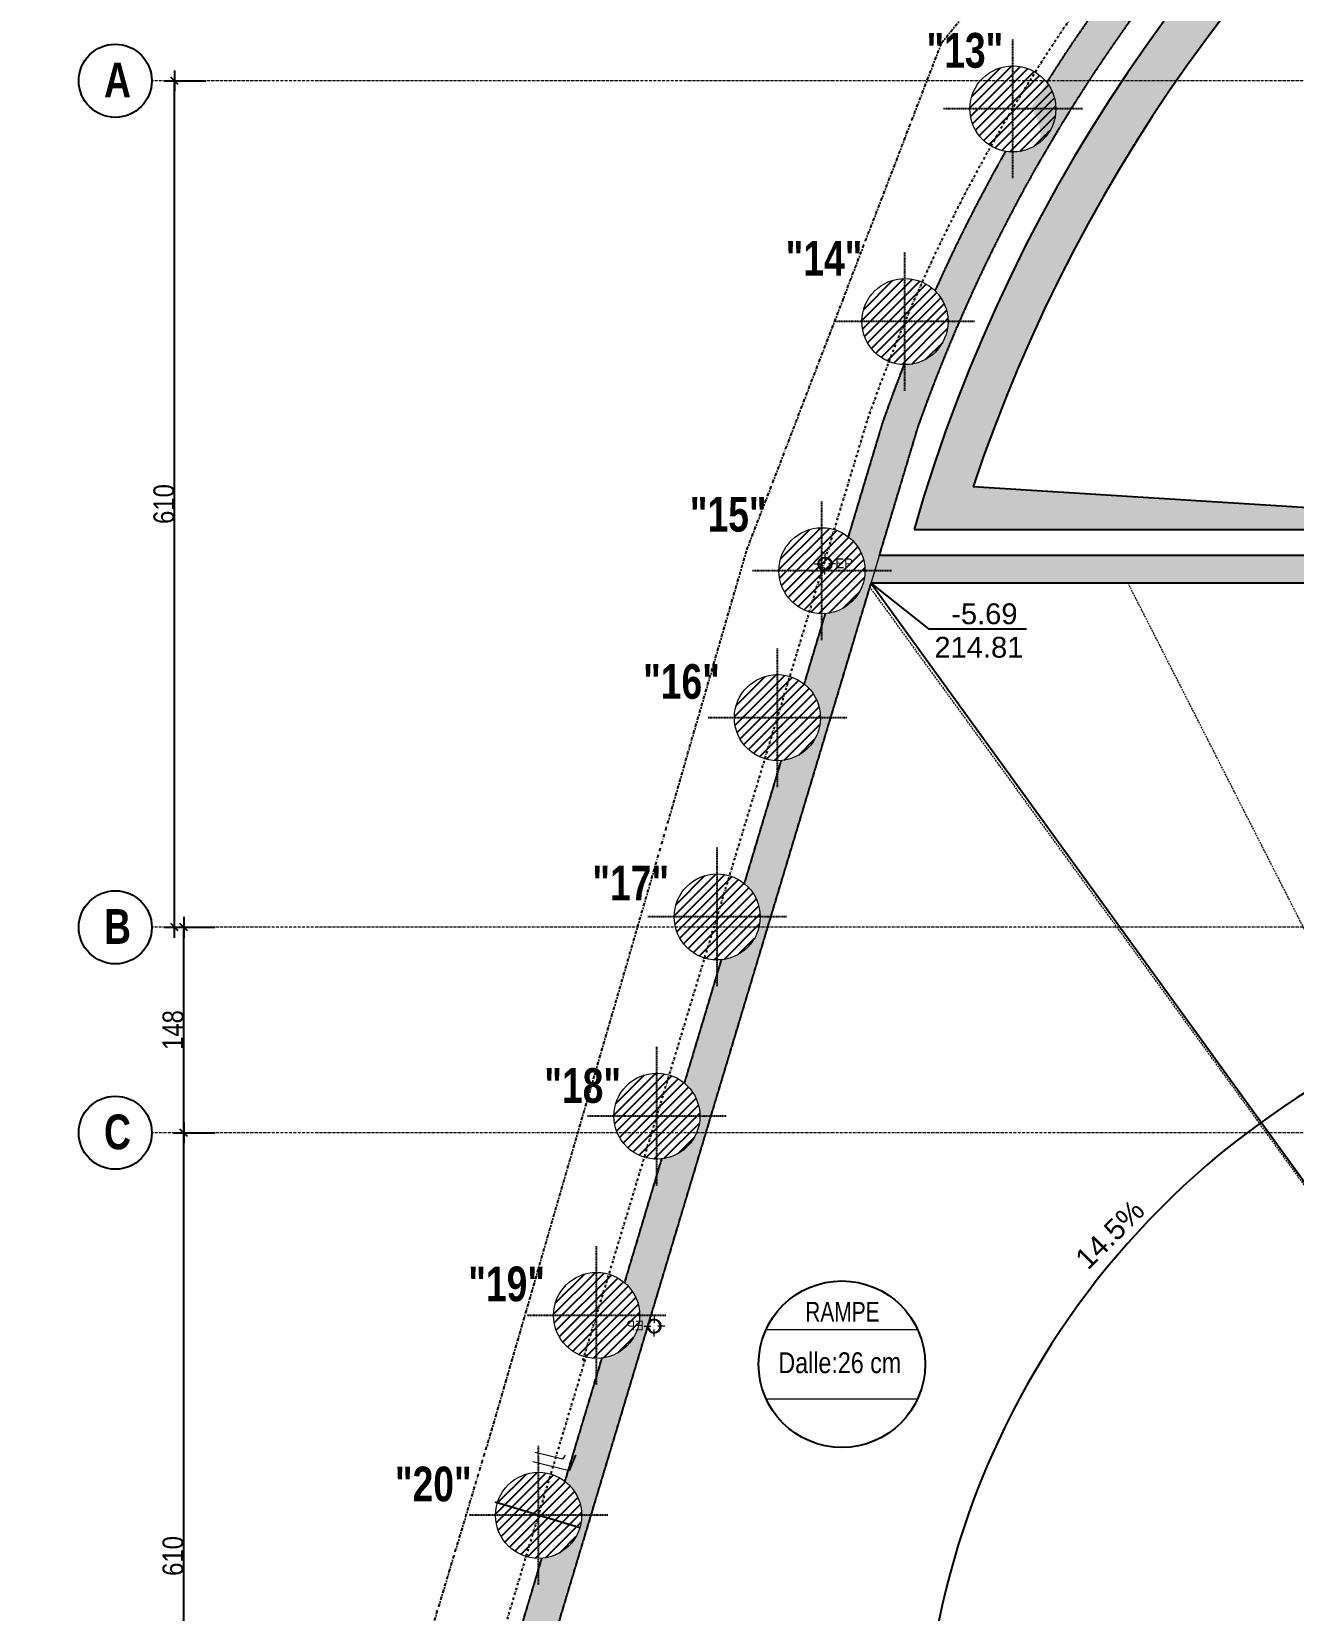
# Model space of a CAD drawing. Header units: millimetres. Extents: x -26249 to 60250, y -21218 to 23336.
# Drawn here: x -7279 to -6370, y 20411 to 21548 of the extents above; entities that cross this region are included whole.
import ezdxf
from ezdxf.enums import TextEntityAlignment as Align

# ---------------------------------------------------------------- set-up
doc = ezdxf.new("R2010")
doc.units = ezdxf.units.MM
for name, pattern in [('CACHEX2', [19.049999999999997, 12.7, -6.35]), ('Style de ligne -6', [1.0416400000000001, 0.625, -0.20828, 0.06943000000000005, -0.13893]), ('TIRETPTX2', [50.8, 25.4, -12.7, 0, -12.7])]:
    doc.linetypes.add(name, pattern=pattern)
for name, color, linetype in [('01_cote_gen', 4, 'Continuous'), ('01_linteaux', 2, 'Continuous'), ('01_murs_sup', 2, 'CACHEX2'), ('01_poch_murs', 253, 'Continuous'), ('01_texte', 230, 'Continuous'), ('AA_COTES', 2, 'Continuous')]:
    doc.layers.add(name, color=color, linetype=linetype)
for name, color, linetype, lineweight in [('01_murs_coup', 5, 'Continuous', 60), ('01_PIEUX', 5, 'Continuous', 60), ('B Général', 7, 'Continuous', 5), ('C ANNOTATIONS-prestations', 7, 'Continuous', 5)]:
    doc.layers.add(name, color=color, linetype=linetype, lineweight=lineweight)
doc.styles.add('Eurostile', font='')
doc.styles.add('impact', font='impact.ttf')
doc.styles.add('MATTE_TXT', font='arial.ttf')
doc.styles.add('STYLE2', font='ARIALN.TTF')
doc.styles.get('Eurostile').set_extended_font_data('Eurostile')
doc.dimstyles.new('JB50', dxfattribs={"dimscale": 0.1, "dimtxt": 150, "dimasz": 15, "dimexe": 0.1, "dimexo": 0.1, "dimgap": 0.09, "dimtad": 1, "dimdec": 1, "dimdsep": 46, "dimtxsty": 'STYLE2', "dimblk1": 'BOND_G', "dimblk2": 'BOND_D', "dimsah": 1, "dimcen": 1.5, "dimdle": 0.01, "dimse1": 1, "dimse2": 1, "dimclrd": 4, "dimclre": 2, "dimclrt": 6, "dimazin": 2, "dimtfac": 2.333333333333333, "dimtdec": 1, "dimtix": 1, "dimtmove": 2, "dimatfit": 3, "dimldrblk": 'BOND_G', "dimfxl": 1, "dimtolj": 1, "dimtzin": 0, "dimarcsym": 0})

# ---------------------------------------------------------------- blocks, each defined once
blk = doc.blocks.new('BOND_G')
at = {"layer": 'AA_COTES', "color": 0}
for p, q in [((0, -5), (0, 14.99999999999999)), ((5, 0), (-5, 0)), ((1.767766952966312, 1.767766952966312), (-1.767766952966426, -1.767766952966426))]:
    blk.add_line(p, q, dxfattribs=at)
blk = doc.blocks.new('BOND_D')
at = {"layer": 'AA_COTES', "color": 0}
for p, q in [((5, 0), (-5, 0)), ((-1.767766952966312, -1.767766952966312), (1.767766952966426, 1.767766952966426)), ((0, 5), (0, -15))]:
    blk.add_line(p, q, dxfattribs=at)
blk = doc.blocks.new('*D469')
at = {"layer": '01_cote_gen', "color": 4, "lineweight": -2, "ltscale": 3, "transparency": 16777216}
blk.add_line((-7169.356653901803, 20146.39354302056), (-7169.356653901803, 20753.39354335897), dxfattribs=at)
at = {"layer": 'Defpoints', "color": 0, "ltscale": 3, "transparency": 16777216}
for p in [(-7169.356653901803, 20754.89354335897), (-7169.356653901803, 20754.89354335897), (-7140.612379147828, 20144.89354302056)]:
    blk.add_point(p, dxfattribs=at)
at = {"layer": '01_cote_gen', "color": 4, "lineweight": -2, "ltscale": 3, "transparency": 16777216, "xscale": 1.5, "yscale": 1.5, "zscale": 1.5}
for name, p, rotation in [('BOND_D', (-7169.356653901803, 20754.89354335897), 90), ('BOND_G', (-7169.356653901803, 20144.89354302056), 270)]:
    blk.add_blockref(name, p, dxfattribs=dict(at, rotation=rotation))
at = {"layer": '01_cote_gen', "color": 6, "ltscale": 3, "transparency": 16777216, "insert": (-7177.024248717632, 20449.89354318977), "char_height": 15, "attachment_point": 5, "rotation": 90, "style": 'STYLE2'}
blk.add_mtext('\\A1;610', dxfattribs=at)
blk = doc.blocks.new('*D470')
at = {"layer": '01_cote_gen', "color": 4, "lineweight": -2, "ltscale": 3, "transparency": 16777216}
blk.add_line((-7169.356653901803, 20756.39354335897), (-7169.356653901803, 20901.39354337593), dxfattribs=at)
at = {"layer": 'Defpoints', "color": 0, "ltscale": 3, "transparency": 16777216}
for p in [(-7169.356653901803, 20902.89354337593), (-7144.718685149248, 20902.89354337593), (-7169.356653901803, 20754.89354335897)]:
    blk.add_point(p, dxfattribs=at)
at = {"layer": '01_cote_gen', "color": 4, "lineweight": -2, "ltscale": 3, "transparency": 16777216, "xscale": 1.5, "yscale": 1.5, "zscale": 1.5}
for name, p, rotation in [('BOND_D', (-7169.356653901803, 20902.89354337593), 90), ('BOND_G', (-7169.356653901803, 20754.89354335897), 270)]:
    blk.add_blockref(name, p, dxfattribs=dict(at, rotation=rotation))
at = {"layer": '01_cote_gen', "color": 6, "ltscale": 3, "transparency": 16777216, "insert": (-7177.024248717632, 20828.89354336745), "char_height": 15, "attachment_point": 5, "rotation": 90, "style": 'STYLE2'}
blk.add_mtext('\\A1;148', dxfattribs=at)
blk = doc.blocks.new('*D471')
at = {"layer": '01_cote_gen', "color": 4, "lineweight": -2, "ltscale": 3, "transparency": 16777216}
blk.add_line((-7175.875399224899, 20904.39354337593), (-7175.875399224899, 21511.39354302056), dxfattribs=at)
at = {"layer": 'Defpoints', "color": 0, "ltscale": 3, "transparency": 16777216}
for p in [(-7175.875399224899, 21512.89354302056), (-7091.336441642668, 21512.89354302056), (-7144.718685149246, 20902.89354337593)]:
    blk.add_point(p, dxfattribs=at)
at = {"layer": '01_cote_gen', "color": 4, "lineweight": -2, "ltscale": 3, "transparency": 16777216, "xscale": 1.5, "yscale": 1.5, "zscale": 1.5}
for name, p, rotation in [('BOND_D', (-7175.875399224899, 21512.89354302056), 90), ('BOND_G', (-7175.875399224899, 20902.89354337593), 270)]:
    blk.add_blockref(name, p, dxfattribs=dict(at, rotation=rotation))
at = {"layer": '01_cote_gen', "color": 6, "ltscale": 3, "transparency": 16777216, "insert": (-7183.542994040728, 21207.89354319825), "char_height": 15, "attachment_point": 5, "rotation": 90, "style": 'STYLE2'}
blk.add_mtext('\\A1;610', dxfattribs=at)
blk = doc.blocks.new('EP')
at = {"layer": 'B Général', "color": 7, "linetype": 'Continuous', "lineweight": 5}
for p, q in [((-7.5, 0), (-2.5, 0)), ((0, 7.5), (0, 2.5)), ((7.5, 0), (2.5, 0)), ((0, -7.5), (0, -2.5))]:
    blk.add_line(p, q, dxfattribs=at)
at = {"layer": 'B Général', "color": 7, "linetype": 'Continuous', "lineweight": 5, "flags": 128}
for points in [[(-5, 0, -0.9999999999999999), (4.999999999999992, 0, -0.9999999999999999)], [(-4.333333333333333, 0, -0.9999999999999999), (4.333333333333326, 0, -0.9999999999999999)]]:
    blk.add_lwpolyline(points, format="xyb", close=True, dxfattribs=at)
at = {"layer": 'C ANNOTATIONS-prestations', "insert": (7.5, 3.979498697916664), "char_height": 7.048665364583333, "attachment_point": 1, "line_spacing_factor": 0.8954527788573651, "style": 'Eurostile'}
blk.add_mtext('EP', dxfattribs=at)

msp = doc.modelspace()

# ---------------------------------------------------------------- hatches: boundary and pattern name
at = {"layer": '01_murs_sup', "ltscale": 3}
h = msp.add_hatch(dxfattribs=at)
h.set_pattern_fill('DASH', color=256, scale=2.5, angle=135)
h.set_pattern_definition([(135, (-42374.52827319213, 30763.86066775612), (-11.22532015133644, 8.881784197001252e-16), [7.9375, -7.9375])])
h.paths.add_polyline_path([(-6047.344261172702, 21927.89549911269), (-6047.344261172702, 21942.36170157547, -0.1178131145372509), (-6059.777077892448, 21949.64452559813, 0.01891333202871154), (-6139.883453516386, 21906.56007288547, -0.04517119621282032), (-6139.379483883256, 21900.99301514704, -0.6171070753039686), (-6188.912853874916, 21876.14318221495, 0.01891333202870536), (-6263.095286745398, 21823.50984549224, -0.07619285917303277), (-6261.672131301088, 21814.22489712789, -0.575217793825186), (-6307.999905775128, 21787.27940901443, 0.01891333202870697), (-6375.12615943415, 21725.90052379439, -0.1073610116205121), (-6372.332390793179, 21713.03939971751, -0.5347923163915075), (-6415.220623997107, 21684.40952177, 0.01891333202870509), (-6474.266159497334, 21615.2219056914, -0.1387367531134521), (-6469.671269758403, 21598.98090350247, -0.4956818265241563), (-6508.938513193783, 21569.10360968291, 0.01891333202870321), (-6559.002126498215, 21493.16326398939, -0.1703828002863327), (-6552.203098028194, 21473.79026791224, -0.457751914039955), (-6587.723169874584, 21443.12157132266, 0.01891333202870036), (-6628.040746812107, 21361.58756325835, -0.2023639994475731), (-6618.668203449737, 21339.37826071668, -0.4208805532692488), (-6650.37211446075, 21308.38625353275, 0.009405403968023448), (-6666.082475362347, 21265.95691408067), (-6690.554455186453, 21184.39845100398, -0.2324519444111032), (-6678.49274513835, 21159.85581109508, -0.3926443547510433), (-6707.194677862952, 21128.94110768719), (-6722.380779124776, 21078.32995616029, -0.2301275610059106), (-6710.5349277273, 21053.95540813756, -0.390100048296554), (-6738.964118392281, 21023.06218979821), (-6765.5297798888, 20934.52605427327, -0.2269671458133342), (-6753.975377598277, 20910.38337982073, -0.3866434896861102), (-6782.033608228727, 20879.5232762406), (-6808.680175868978, 20790.71750250972, -0.2237955367623779), (-6797.415827469255, 20766.81135150391, -0.3831780220994526), (-6825.101702849026, 20735.98901255954), (-6851.83198815222, 20646.90423059267, -0.2206120316885334), (-6840.856277340232, 20623.23932318709, -0.3797029099392238), (-6868.168381166261, 20592.45946903197), (-6894.778528637044, 20503.77507383557, -0.2332341861449383), (-6882.643891465714, 20479.17633229575, -0.3935893677040823), (-6911.447053338941, 20448.25427055587), (-6937.927005269399, 20360.10204650551, -0.2331529290483934), (-6925.799950136638, 20335.50912166851, -0.3194978935303917), (-6946.643049590532, 20306.22026079451), (-6946.111528162883, 20284.24160106918), (-6921.104218696515, 20284.24160106918), (-6922.110599621295, 20325.85592318168), (-6674.267949238392, 21150.92844986786), (-6063.82782269674, 21150.92844986786, -0.004761632854845728), (-6047.344261172702, 21150.77146897237), (-6047.344261172702, 21170.7750152006, 0.004654071378129712), (-6063.827822696747, 21170.92844986786), (-6668.260170713069, 21170.92844986786), (-6640.500133768475, 21263.34209936439, -0.1963781050552977)])
at = {"layer": '01_poch_murs', "ltscale": 3}
h = msp.add_hatch(color=256, dxfattribs=at)
h.dxf.hatch_style = 1
h.paths.add_polyline_path([(-5033.336121812061, 22071.58921909195), (-5125.370614827303, 22071.58921909195, -0.690065559342354), (-5183.336121812061, 22071.58921909195), (-5275.370614827303, 22071.58921909195, -0.6900655593423551), (-5333.336121812061, 22071.58921909195), (-5425.370614827303, 22071.58921909195, -0.6866679614140103), (-5483.233459838493, 22071.3224398776), (-5575.169926655328, 22070.47044490104, -0.6667085915927928), (-5632.349968380191, 22068.02868156114, 0.01891786864332901), (-5722.646730324634, 22056.9038075186, -0.2058076460600042), (-5736.395069539276, 22036.64531747824), (-5736.395069539276, 22029.21480418126, -0.05293556011198203), (-5488.325251347846, 22046.58921909195), (-5013.3300071416, 22046.58921909195), (-5013.330007002058, 22052.91734759779, -0.2326350150878804)])
h.paths.add_polyline_path([(-5736.395069539276, 22029.21480418126), (-5736.395069539276, 22036.64531747824, -0.4169943815633989), (-5779.366570829194, 22046.32415578914, 0.01891333202871347), (-5867.581118416541, 22024.15446758396, -0.6812689604309282), (-5922.563559742788, 22006.66159808279, 0.01891333202871096), (-6007.37122532365, 21973.7836215654, -0.0142360546494353), (-6007.320984707278, 21972.01942370358, -0.503616030956479), (-6047.344261172611, 21942.36170157544), (-6047.344261172611, 21927.89549911271, -0.06975970139477862)])
h.paths.add_polyline_path([(-6047.344261172611, 21927.89549911271), (-6047.344261172611, 21942.36170157544, -0.1178131145377853), (-6059.777077892415, 21949.64452559812, 0.01891333202871288), (-6139.883453516368, 21906.56007288546, -0.04517119621277415), (-6139.379483883238, 21900.99301514703, -0.6171070753033968), (-6188.912853874879, 21876.14318221495, 0.01891333202871142), (-6263.095286745383, 21823.50984549223, -0.07619285917296362), (-6261.672131301073, 21814.22489712788, -0.5752177938253992), (-6307.999905775117, 21787.27940901441, 0.0134997775354115), (-6356.392529138016, 21743.98255512081), (-6356.392529138016, 21709.26193961916, -0.08088505237707058)])
h.paths.add_polyline_path([(-6356.392529138016, 21709.26193961916), (-6356.392529138016, 21743.98255512081, 0.005412172626123334), (-6375.126159434132, 21725.90052379438, -0.1073610116204503), (-6372.332390793161, 21713.0393997175, -0.5347923163912949), (-6415.220623997078, 21684.40952176999, 0.01891333202870704), (-6474.266159497316, 21615.22190569139, -0.1387367531134328), (-6469.671269758384, 21598.98090350246, -0.4956818265242388), (-6508.938513193765, 21569.10360968289, 0.0140874434755383), (-6546.778062416286, 21512.89354302056), (-6517.063574391866, 21512.89354302056, -0.05401596373595395)])
h = msp.add_hatch(color=256, dxfattribs=at)
h.dxf.hatch_style = 1
h.paths.add_polyline_path([(-8448.556229217565, 21941.01942370358, -0.07397164407992246), (-8457.5795056829, 21942.36170157544), (-8457.5795056829, 21927.89549911271, -0.002127208137878406), (-8448.556229217565, 21932.25456894613)])
h.paths.add_polyline_path([(-8230.639610710266, 22011.11652857393), (-8235.34982841597, 22035.71293892107, 0.00914902884810204), (-8277.816362926831, 22024.15446758396, -0.394815212243783), (-8308.747469328062, 21995.22005631255), (-8308.747469328062, 21988.38334736192, -0.01727335510557187)])
h.paths.add_polyline_path([(-8225.630092963691, 22038.12533973022, 0.002081662641670662), (-8235.34982841597, 22035.71293892108), (-8230.639610710266, 22011.11652857393, -0.002125984823082435), (-8220.922042706248, 22013.54024763844)])
h.paths.add_polyline_path([(-7232.972395965817, 20126.73214978559), (-7202.992470085645, 20126.73214981264), (-7202.992470119478, 20164.23214981264), (-7232.97239599965, 20164.23214978559)], flags=9)
h.paths.add_polyline_path([(-7233.234903685914, 20735.94462696132), (-7202.699079102838, 20735.94462698887), (-7202.699079138094, 20775.01967331376), (-7233.234903721166, 20775.01967328621)], flags=9)
h.paths.add_polyline_path([(-7232.972395965809, 20884.73215014096), (-7203.007911716273, 20884.73215016799), (-7203.007911750106, 20922.23215016799), (-7232.972395999643, 20922.23215014096)], flags=9)
h.paths.add_polyline_path([(-7233.157695533451, 21494.73214978542), (-7204.212358905903, 21494.73214981153), (-7204.212358939736, 21532.23214981153), (-7233.157695567284, 21532.23214978542)], flags=9)
h.paths.add_polyline_path([(-7919.834387835162, 21054.81817738016), (-7887.677192035286, 21054.8181774092), (-7887.6771920827, 21107.3181774092), (-7919.834387882574, 21107.31817738016)], flags=9)
h.paths.add_polyline_path([(-8050.66654810798, 19604.36054683864), (-7970.728767195535, 19658.028525585), (-7983.698053451564, 19677.34611472367), (-8063.635834364009, 19623.67813597732)], flags=9)
h.paths.add_polyline_path([(-7329.451921991744, 21874.56972289646), (-7287.371934345048, 21874.56972293446), (-7287.371934392462, 21927.06972293446), (-7329.451922039158, 21927.06972289646)], flags=9)
h.paths.add_polyline_path([(-8008.479556730917, 21949.28978661846), (-7936.728192474438, 21949.28978661846), (-7936.728192474438, 21972.26557106594), (-8008.479556730917, 21972.26557106594)], flags=9)
h.paths.add_polyline_path([(-8042.6431913375, 21972.74921842027), (-7946.355674284294, 21972.74921842027), (-7946.355674284294, 21996.03196057579), (-8042.6431913375, 21996.03196057579)], flags=9)
h.paths.add_polyline_path([(-7671.479189717311, 21948.37706171926), (-7599.727825460832, 21948.37706171926), (-7599.727825460832, 21971.35284616674), (-7671.479189717311, 21971.35284616674)], flags=9)
h.paths.add_polyline_path([(-7705.640266342993, 21971.84928342557), (-7609.357865251588, 21971.84928342557), (-7609.357865251588, 21995.11667769569), (-7705.640266342993, 21995.11667769569)], flags=9)
h.paths.add_polyline_path([(-7727.917024887198, 19897.98846129446), (-7727.917024887198, 20031.52018025762), (-7751.199767042721, 20031.52018025762), (-7751.199767042721, 19897.98846129446)], flags=9)
h.paths.add_polyline_path([(-7567.544275008566, 19723.35946634017), (-7434.012556045402, 19723.35946634017), (-7434.012556045402, 19746.64220849569), (-7567.544275008566, 19746.64220849569)], flags=9)
h.paths.add_polyline_path([(-7669.371231028192, 19793.26321306805), (-7627.97798409777, 19793.26321306805), (-7627.97798409777, 19816.14691020311), (-7669.371231028192, 19816.14691020311)], flags=9)
h.paths.add_polyline_path([(-7671.307281505682, 19826.5829606806), (-7630.031701696678, 19826.5829606806), (-7630.031701696678, 19849.0829606806), (-7671.307281505682, 19849.0829606806)], flags=9)
h.paths.add_polyline_path([(-8068.713353155925, 20909.99504446574), (-8001.24114809107, 20909.99504452661), (-8001.241148124904, 20947.49504452661), (-8068.713353189758, 20947.49504446574)], flags=9)
h.paths.add_polyline_path([(-8069.446830610477, 21067.23334801614), (-8000.507670635185, 21067.23334807834), (-8000.507670670353, 21106.21574461941), (-8069.446830645646, 21106.21574455722)], flags=9)
h.paths.add_polyline_path([(-8043.635872007686, 21428.45486750541), (-7975.847113514788, 21428.45486756657), (-7975.847113549267, 21466.67290339115), (-8043.635872042165, 21466.67290332999)], flags=9)
h.paths.add_polyline_path([(-8421.601437171472, 21092.95002590195), (-8357.881548351212, 21092.95002595944), (-8357.881548385045, 21130.45002595944), (-8421.601437205305, 21130.45002590195)], flags=9)
h.paths.add_polyline_path([(-7345.028200258816, 21785.53218249595), (-7345.028200258816, 21857.28354675243), (-7368.003984706293, 21857.28354675243), (-7368.003984706293, 21785.53218249595)], flags=9)
h.paths.add_polyline_path([(-7368.115765968267, 21786.60363501492), (-7368.115765968267, 21853.67901018545), (-7391.091550415744, 21853.67901018545), (-7391.091550415744, 21786.60363501492)], flags=9)
h.paths.add_polyline_path([(-8100.53608915129, 21800.65034399529), (-8111.287039816983, 21871.59169535294), (-8134.003446872042, 21868.14909147133), (-8123.252496206349, 21797.20774011368)], flags=9)
h.paths.add_polyline_path([(-8121.464636632314, 21799.23790970475), (-8129.768739916553, 21854.03346473201), (-8152.485146971612, 21850.5908608504), (-8144.181043687373, 21795.79530582313)], flags=9)
h.paths.add_polyline_path([(-7746.066814237047, 21776.08830619324), (-7696.221998411673, 21776.08830619324), (-7696.221998411673, 21799.80078914003), (-7746.066814237047, 21799.80078914003)], flags=9)
h.paths.add_polyline_path([(-7702.507590362102, 20983.11632811048), (-7630.756226105623, 20983.11632811048), (-7630.756226105623, 21006.09211255796), (-7702.507590362102, 21006.09211255796)], flags=9)
h.paths.add_polyline_path([(-7690.386578913594, 21007.24786518265), (-7634.965364725327, 21007.24786518265), (-7634.965364725327, 21030.22364963012), (-7690.386578913594, 21030.22364963012)], flags=9)
h.paths.add_polyline_path([(-7702.507590362102, 20402.11632811048), (-7630.756226105623, 20402.11632811048), (-7630.756226105623, 20425.09211255796), (-7702.507590362102, 20425.09211255796)], flags=9)
h.paths.add_polyline_path([(-7690.386578913594, 20426.24786518265), (-7634.965364725327, 20426.24786518265), (-7634.965364725327, 20449.22364963012), (-7690.386578913594, 20449.22364963012)], flags=9)
h.paths.add_polyline_path([(-7388.316900080432, 20574.04458566553), (-7313.601047215847, 20574.04458567299), (-7313.601047217961, 20595.19058176674), (-7388.316900082546, 20595.19058175928)], flags=9)
h.paths.add_polyline_path([(-7399.462111912415, 20611.26210032086), (-7303.288169211186, 20611.26210032086), (-7303.288169211186, 20634.25323265374), (-7399.462111912415, 20634.25323265374)], flags=9)
h.paths.add_polyline_path([(-7388.316900080432, 20648.11466840338), (-7317.360335410291, 20648.11466841046), (-7317.360335412404, 20669.26066450421), (-7388.316900082546, 20669.26066449713)], flags=9)
h.paths.add_polyline_path([(-8323.510756506908, 19704.01587977516), (-8263.278274702398, 19734.08508791514), (-8273.86956429346, 19755.30079983579), (-8334.10204609797, 19725.23159169582)], flags=9)
h.paths.add_polyline_path([(-7041.625370295069, 20149.78376430911), (-6973.759403648995, 20149.78376437034), (-6973.759403683476, 20188.00180019493), (-7041.625370329553, 20188.0018001337)], flags=9)
h.paths.add_polyline_path([(-7052.254901178878, 20358.06291567081), (-6988.218458930578, 20358.06291572859), (-6988.218458965062, 20396.28095155317), (-7052.254901213362, 20396.2809514954)], flags=9)
h.paths.add_polyline_path([(-7024.092870162081, 20481.45225938772), (-6954.906644096607, 20481.45225945015), (-6954.906644131743, 20520.38833109931), (-7024.092870197217, 20520.38833103689)], flags=9)
h.paths.add_polyline_path([(-6969.427187992582, 20625.60136139332), (-6903.89290757257, 20625.60136145244), (-6903.892907607727, 20664.56059554756), (-6969.427188027739, 20664.56059548844)], flags=9)
h.paths.add_polyline_path([(-6914.545154367768, 20768.61215698486), (-6849.234777591979, 20768.61215704378), (-6849.234777627114, 20807.54822869295), (-6914.545154402904, 20807.54822863403)], flags=9)
h.paths.add_polyline_path([(-6877.426097146572, 20915.23590257757), (-6817.11880869691, 20915.23590263198), (-6817.118808730744, 20952.73590263198), (-6877.426097180405, 20952.73590257757)], flags=9)
h.paths.add_polyline_path([(-6843.451440047387, 21059.75274142125), (-6777.917159627375, 21059.75274148038), (-6777.917159662529, 21098.7119755755), (-6843.451440082545, 21098.71197551637)], flags=9)
h.paths.add_polyline_path([(-6809.590744819232, 21180.35211830595), (-6744.457946795765, 21180.35211836472), (-6744.457946830249, 21218.5701541893), (-6809.590744853716, 21218.57015413054)], flags=9)
h = msp.add_hatch(color=256, dxfattribs=at)
h.dxf.hatch_style = 1
h.paths.add_polyline_path([(-6047.344261172611, 21875.38441070363), (-6047.344261172611, 21905.59200613616, 0.08307038365426003), (-6356.392529138016, 21680.97045085556), (-6356.392529138016, 21635.30558108363, -0.08489478490933612)])
h.paths.add_polyline_path([(-5736.395069539276, 21988.2184079882), (-5736.395069539276, 22008.89655762017, 0.07111294467831017), (-6047.344261172611, 21905.59200613616), (-6047.344261172611, 21875.38441070363, -0.07161057576378713)])
h.paths.add_polyline_path([(-5506.320591233265, 22012.53331818924), (-5032.649646798605, 22026.64719879852), (-5570.750921190718, 22026.64719879852, 0.03602075793481987), (-5736.395069539276, 22008.89655762017), (-5736.395069539276, 21988.2184079882, -0.04995376953899187)])
h.paths.add_polyline_path([(-6356.392529138016, 21635.30558108363), (-6356.392529138016, 21680.97045085556, 0.04688701793258963), (-6493.099055442484, 21512.89354302056), (-6454.063165942998, 21512.89354302056, -0.03376746645158573)])
h.paths.add_polyline_path([(-6454.063165942998, 21512.89354302056), (-6493.099055442484, 21512.89354302056, 0.07741647715110041), (-6643.149594125216, 21189.6503719101), (-6356.392529138016, 21189.6503719101), (-6356.392529138016, 21204.91018712617), (-6600.649646798602, 21220.36066775618, -0.0708269661163241)])
h.paths.add_polyline_path([(-6356.392529138016, 21204.91018712617), (-6356.392529138016, 21189.6503719101), (-6115.149646798605, 21189.6503719101)])
at = {"layer": '01_poch_murs'}
h = msp.add_hatch(dxfattribs=at)
h.set_pattern_fill('ANSI31', color=256, scale=1.5)
h.set_pattern_definition([(45, (-24780.63383719348, 30195.88294240178), (-3.367596045400932, 3.367596045400933), [])])
h.paths.add_polyline_path([(-6571.941504953027, 21523.61526731036, 0.4142135623730951), (-6602.941504953027, 21492.61526731036), (-6571.941504953027, 21492.61526731036)])
h.paths.add_polyline_path([(-6571.941504953027, 21492.61526731036), (-6602.941504953027, 21492.61526731036, 0.4142135623730951), (-6571.941504953027, 21461.61526731036)])
h.paths.add_polyline_path([(-6571.941504953027, 21523.61526731036), (-6571.941504953027, 21492.61526731036), (-6540.941504953027, 21492.61526731036, 0.4142135623730951)])
h.paths.add_polyline_path([(-6540.941504953027, 21492.61526731036), (-6571.941504953027, 21492.61526731036), (-6571.941504953027, 21461.61526731036, 0.4142135623730951)])
at = {"layer": '01_poch_murs', "ltscale": 3}
h = msp.add_hatch(color=256, dxfattribs=at)
h.dxf.hatch_style = 1
h.paths.add_polyline_path([(-6529.925077112794, 21492.72430357028), (-6540.94169671017, 21492.72430357028, -0.4663650863452835), (-6577.222949085439, 21462.06847782479, 0.01531715435962662), (-6611.53229032819, 21396.87304849329), (-6588.468946427643, 21387.12880206144, -0.02564644682327913)])
h.paths.add_polyline_path([(-6517.063574391899, 21512.89354302056), (-6546.778062416315, 21512.89354302056, 0.0002900253826179423), (-6547.523641182454, 21511.71416594044, -0.166579684527459), (-6540.94169671017, 21492.72430357028), (-6529.925077112794, 21492.72430357028, -0.005077934662502761)])
h = msp.add_hatch(color=256, dxfattribs=at)
h.dxf.hatch_style = 1
h.paths.add_polyline_path([(-6748.77488847598, 20902.89354337593), (-6754.893782726473, 20902.89354337593, -0.3180508282359097), (-6782.033608228701, 20879.5232762406), (-6808.680175868953, 20790.7175025097, -0.2237955367623003), (-6797.415827469236, 20766.8113515039, -0.09897303326771603), (-6799.798248098845, 20754.89354335897), (-6793.232449568453, 20754.89354335897)])
h.paths.add_polyline_path([(-6793.232449568453, 20754.89354335897), (-6799.798248098845, 20754.89354335897, -0.2738205389938315), (-6825.101702849001, 20735.98901255953), (-6851.831988152195, 20646.90423059266, -0.2206120316884544), (-6840.856277340214, 20623.23932318708, -0.3797029099391359), (-6868.168381166235, 20592.45946903196), (-6894.778528637018, 20503.77507383555, -0.2332341861448616), (-6882.643891465696, 20479.17633229574, -0.3935893677039966), (-6911.447053338916, 20448.25427055587), (-6937.927005269377, 20360.1020465055, -0.2331529290483465), (-6925.799950136619, 20335.5091216685, -0.3194978935303579), (-6946.64304959051, 20306.2202607945), (-6946.111528162864, 20284.24160106926), (-6921.104218696497, 20284.24160106926), (-6922.110599621274, 20325.85592318167), (-6835.266539662227, 20614.96132076919, -0.2017052976722566), (-6834.151341230185, 20618.67383589385)])
h.paths.add_polyline_path([(-6921.104218696497, 20284.24160106926), (-6946.111528162864, 20284.24160106926), (-6943.216520464137, 20164.5316781895, -0.240193406139312), (-6923.034977075027, 20144.89354302056), (-6917.734291700062, 20144.89354302056)])
h.paths.add_polyline_path([(-6917.646085255839, 20144.89354302056), (-6923.034977075027, 20144.89354302056, -0.0820806785414689), (-6921.38643023544, 20134.91896546699, -0.2553953403698855), (-6935.64229173559, 20108.83000562001, 0.06071621505799264), (-6861.091607611166, 19901.38174988116, -0.427582122664131), (-6826.483780324126, 19872.89354352569), (-6817.482641322271, 19872.89354352569, -0.08234245980272245)])
h.paths.add_polyline_path([(-6817.482641322271, 19872.89354352569), (-6826.483780324126, 19872.89354352569, -0.0184954473329373), (-6826.399002106313, 19870.60246034119, -0.1753608633251471), (-6833.577096029419, 19850.76520269645, 0.01836853256108477), (-6797.679723137129, 19794.29714061858, -0.4913802896853409), (-6758.826641696933, 19764.30832417154, -0.1403270855771818), (-6763.523386149014, 19747.90287545534, 0.03953732202024386), (-6665.967974564295, 19642.1885635525, -0.5620629895725562), (-6620.723441218068, 19614.65506995382, -0.08428613952214607), (-6622.460502868003, 19604.42372404428, 0.03011723266167905), (-6533.413045717831, 19540.44578033264, -0.6241365282367535), (-6483.379097809067, 19515.97725305765, -0.03818521046560933), (-6483.739656926553, 19511.26294903625, 0.0237593458811355), (-6405.900663677852, 19473.46654325154, -0.5039318466174627), (-6356.392529138013, 19467.78850267667), (-6356.392529138013, 19480.58548355358, -0.1761228929484829)])
h.paths.add_polyline_path([(-6356.392529138013, 19480.58548355358), (-6356.392529138013, 19467.78850267666, -0.1300830585744839), (-6352.248615967512, 19452.47747531204, 0.06483465551945058), (-6122.23689259355, 19403.02157227628, -0.6784920947098105), (-6064.6993693932, 19400.1032473365, 0.004762977334749889), (-6047.344261172611, 19399.93791961169), (-6047.344261172611, 19424.93791961169, -0.08931239155494688)])
h.paths.add_polyline_path([(-5827.111254822988, 19426.95917387502, 0.02604617036682067), (-5736.395069539276, 19454.64848243374), (-5736.395069539276, 19481.29546636901, -0.08988955722728416), (-6047.344261172611, 19424.93791961169), (-6047.344261172611, 19399.93791961169, 0.04526015738332237), (-5883.426353271754, 19414.8062777926, -0.6784920947096146)])
edge = h.paths.add_edge_path()
edge.add_line((-6588.468946427622, 21387.12880206143), (-6611.532290328169, 21396.87304849328))
edge.add_arc((-5530.535538447059, 20869.61984464221), 1202.726036364359, 153.9993209300817, 155.8552133278959)
edge.add_arc((-6649.668203449712, 21339.37826071667), 30.99999999999181, -6.821210263296962e-12, 45.76044301059699, ccw=False)
edge.add_arc((-6649.668203449723, 21339.37826071667), 31.00000000000364, -91.30111602161622, 0, ccw=False)
edge.add_arc((-5530.53553845735, 20869.61984464621), 1202.726036353317, 158.604113661065, 160.7596099109419)
edge.add_line((-6666.082475362264, 21265.95691408082), (-6690.554455186431, 21184.39845100397))
edge.add_arc((-6709.492745138328, 21159.85581109508), 30.99999999999297, -6.821210263296962e-12, 52.344482336476574, ccw=False)
edge.add_arc((-6709.492745138336, 21159.85581109507), 31, -85.74869509530629, 0, ccw=False)
edge.add_line((-6707.194677862919, 21128.94110768718), (-6722.380779124751, 21078.32995616028))
edge.add_arc((-6741.534927727271, 21053.95540813756), 30.99999999998927, -1.0118128557223827e-11, 51.8388232869724, ccw=False)
edge.add_arc((-6741.534927727282, 21053.95540813755), 31, -85.24303604578489, 0, ccw=False)
edge.add_line((-6738.964118392256, 21023.0621897982), (-6765.529779888775, 20934.52605427326))
edge.add_arc((-6784.97537759827, 20910.38337982072), 31.00000000001052, 6.707523425575346e-12, 51.15046554255821, ccw=False)
edge.add_arc((-6784.975377598092, 20910.3833798207), 30.99999999983265, -13.981443262347796, 0, ccw=False)
edge.add_line((-6754.893782726473, 20902.89354337593), (-6748.77488847598, 20902.89354337593))
edge.add_line((-6748.77488847598, 20902.89354337593), (-6640.500133768417, 21263.34209936448))
edge.add_arc((-5530.53553844779, 20869.61984464255), 1177.726036363551, 153.9335210040949, 160.4695873568468, ccw=False)
at = {"layer": '01_poch_murs'}
h = msp.add_hatch(dxfattribs=at)
h.set_pattern_fill('ANSI31', color=256, scale=1.5)
h.set_pattern_definition([(45, (-24858.36053569017, 30042.64593580808), (-3.367596045400932, 3.367596045400933), [])])
h.paths.add_polyline_path([(-6649.668203449719, 21370.37826071666, 0.4142135623730951), (-6680.668203449719, 21339.37826071666), (-6649.668203449719, 21339.37826071666)])
h.paths.add_polyline_path([(-6649.668203449719, 21339.37826071666), (-6680.668203449719, 21339.37826071666, 0.4142135623730951), (-6649.668203449719, 21308.37826071666)])
h.paths.add_polyline_path([(-6649.668203449719, 21370.37826071666), (-6649.668203449719, 21339.37826071666), (-6618.668203449719, 21339.37826071666, 0.4142135623730951)])
h.paths.add_polyline_path([(-6618.668203449719, 21339.37826071666), (-6649.668203449719, 21339.37826071666), (-6649.668203449719, 21308.37826071666, 0.4142135623730951)])
h = msp.add_hatch(dxfattribs=at)
h.set_pattern_fill('ANSI31', color=256, scale=1.5)
h.set_pattern_definition([(45, (-24918.18507737879, 29863.12348618649), (-3.367596045400932, 3.367596045400933), [])])
h.paths.add_polyline_path([(-6709.492745138336, 21190.85581109507, 0.4142135623730951), (-6740.492745138336, 21159.85581109507), (-6709.492745138336, 21159.85581109507)])
h.paths.add_polyline_path([(-6709.492745138336, 21159.85581109507), (-6740.492745138336, 21159.85581109507, 0.4142135623730951), (-6709.492745138336, 21128.85581109507)])
h.paths.add_polyline_path([(-6709.492745138336, 21190.85581109507), (-6709.492745138336, 21159.85581109507), (-6678.492745138336, 21159.85581109507, 0.4142135623730951)])
h.paths.add_polyline_path([(-6678.492745138336, 21159.85581109507), (-6709.492745138336, 21159.85581109507), (-6709.492745138336, 21128.85581109507, 0.4142135623730951)])
h = msp.add_hatch(dxfattribs=at)
h.set_pattern_fill('ANSI31', color=256, scale=1.5)
h.set_pattern_definition([(45, (-24950.22725996773, 29757.22308322896), (-3.367596045400932, 3.367596045400933), [])])
h.paths.add_polyline_path([(-6741.534927727282, 21084.95540813755, 0.4142135623730951), (-6772.534927727282, 21053.95540813755), (-6741.534927727282, 21053.95540813755)])
h.paths.add_polyline_path([(-6741.534927727282, 21053.95540813755), (-6772.534927727282, 21053.95540813755, 0.4142135623730951), (-6741.534927727282, 21022.95540813755)])
h.paths.add_polyline_path([(-6741.534927727282, 21084.95540813755), (-6741.534927727282, 21053.95540813755), (-6710.534927727282, 21053.95540813755, 0.4142135623730951)])
h.paths.add_polyline_path([(-6710.534927727282, 21053.95540813755), (-6741.534927727282, 21053.95540813755), (-6741.534927727282, 21022.95540813755, 0.4142135623730951)])
h = msp.add_hatch(dxfattribs=at)
h.set_pattern_fill('ANSI31', color=256, scale=1.5)
h.set_pattern_definition([(45, (-24993.66770983871, 29613.65105491214), (-3.367596045400932, 3.367596045400933), [])])
h.paths.add_polyline_path([(-6784.975377598259, 20941.38337982073, 0.4142135623730951), (-6815.975377598259, 20910.38337982073), (-6784.975377598259, 20910.38337982073)])
h.paths.add_polyline_path([(-6784.975377598259, 20910.38337982073), (-6815.975377598259, 20910.38337982073, 0.4142135623730951), (-6784.975377598259, 20879.38337982073)])
h.paths.add_polyline_path([(-6784.975377598259, 20941.38337982073), (-6784.975377598259, 20910.38337982073), (-6753.975377598259, 20910.38337982073, 0.4142135623730951)])
h.paths.add_polyline_path([(-6753.975377598259, 20910.38337982073), (-6784.975377598259, 20910.38337982073), (-6784.975377598259, 20879.38337982073, 0.4142135623730951)])
h = msp.add_hatch(dxfattribs=at)
h.set_pattern_fill('ANSI31', color=256, scale=1.5)
h.set_pattern_definition([(45, (-25037.10815970969, 29470.07902659532), (-3.367596045400932, 3.367596045400933), [])])
h.paths.add_polyline_path([(-6828.415827469236, 20797.8113515039, 0.4142135623730951), (-6859.415827469236, 20766.8113515039), (-6828.415827469236, 20766.8113515039)])
h.paths.add_polyline_path([(-6828.415827469236, 20766.8113515039), (-6859.415827469236, 20766.8113515039, 0.4142135623730951), (-6828.415827469236, 20735.8113515039)])
h.paths.add_polyline_path([(-6828.415827469236, 20797.8113515039), (-6828.415827469236, 20766.8113515039), (-6797.415827469236, 20766.8113515039, 0.4142135623730951)])
h.paths.add_polyline_path([(-6797.415827469236, 20766.8113515039), (-6828.415827469236, 20766.8113515039), (-6828.415827469236, 20735.8113515039, 0.4142135623730951)])
h = msp.add_hatch(dxfattribs=at)
h.set_pattern_fill('ANSI31', color=256, scale=1.5)
h.set_pattern_definition([(45, (-25080.54860958066, 29326.50699827849), (-3.367596045400932, 3.367596045400933), [])])
h.paths.add_polyline_path([(-6871.856277340214, 20654.23932318708, 0.4142135623730951), (-6902.856277340214, 20623.23932318708), (-6871.856277340214, 20623.23932318708)])
h.paths.add_polyline_path([(-6871.856277340214, 20623.23932318708), (-6902.856277340214, 20623.23932318708, 0.4142135623730951), (-6871.856277340214, 20592.23932318708)])
h.paths.add_polyline_path([(-6871.856277340214, 20654.23932318708), (-6871.856277340214, 20623.23932318708), (-6840.856277340214, 20623.23932318708, 0.4142135623730951)])
h.paths.add_polyline_path([(-6840.856277340214, 20623.23932318708), (-6871.856277340214, 20623.23932318708), (-6871.856277340214, 20592.23932318708, 0.4142135623730951)])
h = msp.add_hatch(dxfattribs=at)
h.set_pattern_fill('ANSI31', color=256, scale=1.5)
h.set_pattern_definition([(45, (-25122.33622370614, 29182.44400738716), (-3.367596045400932, 3.367596045400933), [])])
h.paths.add_polyline_path([(-6913.643891465696, 20510.17633229574, 0.4142135623730951), (-6944.643891465696, 20479.17633229574), (-6913.643891465696, 20479.17633229574)])
h.paths.add_polyline_path([(-6913.643891465696, 20479.17633229574), (-6944.643891465696, 20479.17633229574, 0.4142135623730951), (-6913.643891465696, 20448.17633229574)])
h.paths.add_polyline_path([(-6913.643891465696, 20510.17633229574), (-6913.643891465696, 20479.17633229574), (-6882.643891465696, 20479.17633229574, 0.4142135623730951)])
h.paths.add_polyline_path([(-6882.643891465696, 20479.17633229574), (-6913.643891465696, 20479.17633229574), (-6913.643891465696, 20448.17633229574, 0.4142135623730951)])

# ---------------------------------------------------------------- linework, layer by layer
at = {"layer": '01_cote_gen', "ltscale": 3}
for p, q in [((-6115.149646798605, 21189.6503719101), (-6600.649646798605, 21220.36066775618)), ((-6643.149594125227, 21189.6503719101), (-6115.149646798605, 21189.6503719101)), ((-6883.974872098339, 20470.19027143576), (-6944.968279730054, 20488.64498784361))]:
    msp.add_line(p, q, dxfattribs=at)
for centre, radius, start, end in [((-5530.535538447637, 20869.61984464248), 1157.726036363743, 88.00934309055958, 163.9527326066401), ((-5499.97442175486, 20851.8121141393), 1160.738552559613, 90.31325791477252, 161.487465272919)]:
    msp.add_arc(centre, radius, start, end, dxfattribs=at)
at = {"layer": '01_linteaux', "color": 5, "linetype": 'TIRETPTX2', "ltscale": 0.1}
msp.add_line((-6623.327350173286, 21540.15741552468), (-6372.256460289949, 21851.37774968652), dxfattribs=at)
at = {"layer": '01_linteaux', "linetype": 'TIRETPTX2', "ltscale": 0.01}
for p, q in [((-6571.876276701159, 21442.72430357028), (-6571.876276701159, 21542.72430357028)), ((-6521.876276701159, 21492.72430357028), (-6621.876276701159, 21492.72430357028)), ((-6649.668203449719, 21289.37826071666), (-6649.668203449719, 21389.37826071666)), ((-6599.668203449719, 21339.37826071666), (-6699.668203449719, 21339.37826071666)), ((-6709.492745138336, 21109.85581109507), (-6709.492745138336, 21209.85581109507)), ((-6659.492745138336, 21159.85581109507), (-6759.492745138336, 21159.85581109507)), ((-6741.534927727282, 21003.95540813755), (-6741.534927727282, 21103.95540813755)), ((-6691.534927727282, 21053.95540813755), (-6791.534927727282, 21053.95540813755)), ((-6784.975377598259, 20860.38337982073), (-6784.975377598259, 20960.38337982073)), ((-6734.975377598259, 20910.38337982073), (-6834.975377598259, 20910.38337982073)), ((-6828.415827469236, 20716.8113515039), (-6828.415827469236, 20816.8113515039)), ((-6778.415827469236, 20766.8113515039), (-6878.415827469236, 20766.8113515039)), ((-6871.856277340214, 20573.23932318708), (-6871.856277340214, 20673.23932318708)), ((-6821.856277340214, 20623.23932318708), (-6921.856277340214, 20623.23932318708)), ((-6913.643891465696, 20429.17633229574), (-6913.643891465696, 20529.17633229574)), ((-6863.643891465696, 20479.17633229574), (-6963.643891465696, 20479.17633229574))]:
    msp.add_line(p, q, dxfattribs=at)
at = {"layer": '01_linteaux', "linetype": 'TIRETPTX2', "ltscale": 0.07}
for p, q in [((-6881.677892077178, 20590.77858236945), (-6674.993897027469, 21273.87556865862)), ((-6984.510188529197, 20243.19671738097), (-6878.807514228172, 20595.32894301398))]:
    msp.add_line(p, q, dxfattribs=at)
at = {"layer": '01_linteaux'}
for p, q in [((-6075.668673062273, 21170.84927835164), (-6668.283952959786, 21170.84927835164)), ((-6063.82782269674, 21150.92844986786), (-6674.267949238392, 21150.92844986786))]:
    msp.add_line(p, q, dxfattribs=at)
at = {"layer": '01_linteaux', "linetype": 'TIRETPTX2', "ltscale": 0.07}
msp.add_arc((-5530.535538134716, 20869.61984486793), 1213.726036363743, 91.99092271833617, 160.610550205045, dxfattribs=at)
at = {"layer": '01_linteaux', "color": 5, "linetype": 'TIRETPTX2', "ltscale": 0.1}
for points in [[(-6763.588319411372, 21174.83878516559), (-6693.457834792329, 21357.49810034514), (-6623.327350173286, 21540.15741552468)], [(-6947.615249767116, 20539.91952404979), (-6855.601784589244, 20857.37915460769), (-6763.588319411372, 21174.83878516559)], [(-6959.103652019117, 20501.60481911046), (-6953.359450893118, 20520.76217158013), (-6947.615249767116, 20539.91952404979)], [(-7071.880202113733, 20125.48586084426), (-7015.491927066423, 20313.54533997737), (-6959.103652019117, 20501.60481911046)]]:
    msp.add_open_spline(points, degree=2, dxfattribs=at)
at = {"layer": '01_murs_coup', "linetype": 'Continuous', "lineweight": 5}
for p, q in [((-6666.082475362162, 21265.95691408119), (-6690.554455186431, 21184.39845100397)), ((-6640.500133768519, 21263.34209936414), (-6922.110599621274, 20325.85592318167)), ((-6738.964118392256, 21023.0621897982), (-6765.529779888775, 20934.52605427326)), ((-6782.033608228701, 20879.5232762406), (-6808.680175868953, 20790.7175025097)), ((-6825.101702849001, 20735.98901255953), (-6851.831988152195, 20646.90423059265)), ((-6749.658889588956, 20613.15402126561), (-6640.640404008254, 20613.15402126561)), ((-6868.168381166235, 20592.45946903196), (-6894.778528637018, 20503.77507383555)), ((-6749.65888958395, 20563.00454666437), (-6640.640404003252, 20563.00454668613)), ((-6911.447053338916, 20448.25427055587), (-6937.927005269377, 20360.10204650549))]:
    msp.add_line(p, q, dxfattribs=at)
for radius, start, end in [(1177.726036363743, 87.94605086509804, 160.4695873568366), (1202.726036363743, 144.4381136610269, 147.7329732484805), (1202.726036363743, 150.4891622293643, 155.8552133278915)]:
    msp.add_arc((-5530.535538447615, 20869.61984464247), radius, start, end, dxfattribs=at)
at = {"layer": '01_murs_sup', "ltscale": 0.05}
for p, q in [((-6666.082475362187, 21265.95691408121), (-6690.554455186453, 21184.39845100398)), ((-6640.500133768548, 21263.34209936415), (-6668.260170713069, 21170.92844986786)), ((-6674.267949238392, 21150.92844986786), (-6922.110599621295, 20325.85592318168)), ((-6707.194677862952, 21128.94110768719), (-6722.380779124776, 21078.32995616029)), ((-6738.964118392281, 21023.06218979821), (-6765.5297798888, 20934.52605427328)), ((-6782.033608228727, 20879.52327624061), (-6808.680175868978, 20790.71750250972)), ((-6825.101702849026, 20735.98901255955), (-6851.83198815222, 20646.90423059267)), ((-6868.168381166261, 20592.45946903198), (-6894.778528637044, 20503.77507383557)), ((-6887.083186752114, 20522.56053204629), (-6891.634213379077, 20511.34356261437)), ((-6911.447053338941, 20448.25427055588), (-6937.927005269399, 20360.10204650551))]:
    msp.add_line(p, q, dxfattribs=at)
for centre, radius, start, end in [((-5530.535538447637, 20869.61984464248), 1177.726036363743, 91.99065690944046, 160.4695873568366), ((-5530.535538447637, 20869.61984464249), 1202.726036363743, 144.4381136610269, 147.7329732484805), ((-5530.535538447637, 20869.61984464249), 1202.726036363743, 150.4891622293643, 155.8552133278915), ((-5530.535538447637, 20869.61984464248), 1202.726036363743, 158.6041136610929, 160.759609910876)]:
    msp.add_arc(centre, radius, start, end, dxfattribs=at)
at = {"layer": '01_PIEUX', "linetype": 'Continuous', "lineweight": 5}
msp.add_line((-6707.194677862919, 21128.94110768718), (-6722.380779124751, 21078.32995616028), dxfattribs=at)
for centre in [(-6571.941504953027, 21492.61526731036), (-6649.668203449719, 21339.37826071666), (-6709.492745138336, 21159.85581109507), (-6741.534927727282, 21053.95540813755), (-6784.975377598259, 20910.38337982073), (-6828.415827469236, 20766.8113515039), (-6871.856277340214, 20623.23932318708), (-6913.643891465696, 20479.17633229574)]:
    msp.add_circle(centre, 31, dxfattribs=at)
msp.add_arc((-5530.535538447615, 20869.61984464247), 1202.726036363743, 158.6041136610929, 160.759609910876, dxfattribs=at)
at = {"layer": '01_poch_murs', "linetype": 'CACHEX2', "lineweight": 5, "ltscale": 0.1}
for p, q in [((-6192.621219235045, 20569.36368903494), (-6488.943265523432, 21150.92845009331)), ((-6235.435540051983, 20543.12703949464), (-6675.0756193094, 21148.23969609907))]:
    msp.add_line(p, q, dxfattribs=at)
at = {"layer": '01_texte'}
for p, q in [((-6047.344261172611, 20284.24160106677), (-6674.26794923836, 21150.92844986786)), ((-6674.267949238392, 21150.92844986786), (-6632.649646798605, 21117.86066775618)), ((-6632.649646798605, 21117.86066775618), (-6562.149646798605, 21117.86066775618))]:
    msp.add_line(p, q, dxfattribs=at)
for centre, radius in [((-7218.618544451552, 21512.89354302056), 26.33682356677673), ((-7218.618544451545, 20902.89354337593), 26.33682356677673), ((-7218.618544451545, 20754.89354335897), 26.33682356677673), ((-6695.149646798605, 20588.07928397044), 59.99999999999454)]:
    msp.add_circle(centre, radius, dxfattribs=at)
msp.add_arc((-6047.344261172695, 20284.24160106918), 590, 259.5426144540961, 186.5242535194213, dxfattribs=at)
at = {"layer": 'B Général', "color": 1, "linetype": 'Style de ligne -6', "lineweight": 13, "ltscale": 3}
for p, q in [((-4907.149646798605, 21512.89354302056), (-7192.281720884775, 21512.89354302056)), ((-4907.149646798605, 20902.89354337593), (-7192.281720884768, 20902.89354337593)), ((-4907.149646798605, 20754.89354335897), (-7192.281720884768, 20754.89354335897))]:
    msp.add_line(p, q, dxfattribs=at)
at = {"layer": 'B Général', "color": 98, "linetype": 'Continuous', "lineweight": 13, "true_color": 0x004400}
for p, q in [((-6896.325404308327, 20519.68152763955), (-6916.132206493114, 20524.47677088625)), ((-6891.634213379051, 20511.34356261435), (-6917.77932840735, 20517.67331666066)), ((-6894.429537188456, 20522.56053204627), (-6896.325404308327, 20519.68152763955)), ((-6887.083186752088, 20522.56053204627), (-6891.634213379051, 20511.34356261435))]:
    msp.add_line(p, q, dxfattribs=at)

# ---------------------------------------------------------------- block references
at = {"layer": 'B Général', "color": 7}
msp.add_blockref('EP', (-6707.294738901595, 21164.71355545355), dxfattribs=at)
at = {"layer": 'B Général', "color": 7, "xscale": -1}
msp.add_blockref('EP', (-6830.294738901595, 20615.49160106921), dxfattribs=at)

# ---------------------------------------------------------------- texts
at = {"layer": '01_texte', "style": 'impact'}
for s, p in [('"13"', (-6606.493320422001, 21514.8550637006)), ('"14"', (-6708.006248250675, 21365.02924149586)), ('"15"', (-6777.02434580766, 21180.52969708765)), ('"16"', (-6810.684299837658, 21060.05385324822)), ('"17"', (-6847.272452921365, 20914.81511816993)), ('"18"', (-6881.889965980145, 20768.90940840407)), ('"19"', (-6936.660047782867, 20625.91791485092)), ('"20"', (-6989.499757129617, 20481.74951080868))]:
    msp.add_text(s, height=25, rotation=5.169332623788947e-08, dxfattribs=at).set_placement(p, align=Align.BOTTOM_CENTER)
at = {"layer": '01_texte'}
for s, height, rotation, style, p in [('A', 25, 5.169332623788947e-08, 'impact', (-7226.722395971456, 21500.98214979123)), ('B', 25, 5.169332623788947e-08, 'impact', (-7226.722395971448, 20890.9821501466)), ('C', 25, 5.169332623788947e-08, 'impact', (-7226.722395971448, 20742.98215012964)), ('14.5%%%', 15, 45.02868861114404, 'MATTE_TXT', (-6517.786112281037, 20655.34719588929))]:
    msp.add_text(s, height=height, rotation=rotation, dxfattribs=dict(at, style=style)).set_placement(p)
at = {"layer": '01_texte', "style": 'MATTE_TXT'}
for s, p in [('-5.69', (-6616.322036995394, 21121.3329606806)), ('214.81', (-6628.443048443902, 21097.20142360844))]:
    msp.add_text(s, height=15, dxfattribs=at).set_placement(p)
at = {"layer": '01_texte', "style": 'Eurostile', "width": 0.8}
msp.add_text('RAMPE', height=14.09733072916667, rotation=5.719209817114066e-09, dxfattribs=at).set_placement((-6721.525610418366, 20618.8056123591))
at = {"layer": '01_texte', "style": 'MATTE_TXT', "width": 0.8}
msp.add_text('Dalle:26 cm', height=15, dxfattribs=at).set_placement((-6696.639896051513, 20577.13794709447), align=Align.BOTTOM_CENTER)

# ---------------------------------------------------------------- dimensions: what is measured, and where the dimension line sits
at = {"layer": '01_cote_gen', "ltscale": 3}
for base, p1, p2, picture, middle in [((-7175.875399224899, 21512.89354302056), (-7144.718685149246, 20902.89354337593), (-7091.336441642668, 21512.89354302056), '*D471', (-7183.542994040728, 21207.89354319825)), ((-7169.356653901803, 20902.89354337593), (-7169.356653901803, 20754.89354335897), (-7144.718685149248, 20902.89354337593), '*D470', (-7177.024248717632, 20828.89354336745)), ((-7169.356653901803, 20754.89354335897), (-7140.612379147828, 20144.89354302056), (-7169.356653901803, 20754.89354335897), '*D469', (-7177.024248717632, 20449.89354318977))]:
    dim = msp.add_linear_dim(base=base, p1=p1, p2=p2, angle=90, dimstyle='JB50', dxfattribs=at)
    dim.commit()
    dim.dimension.update_dxf_attribs({"geometry": picture, "text_midpoint": middle})

doc.saveas('drawing.dxf')
